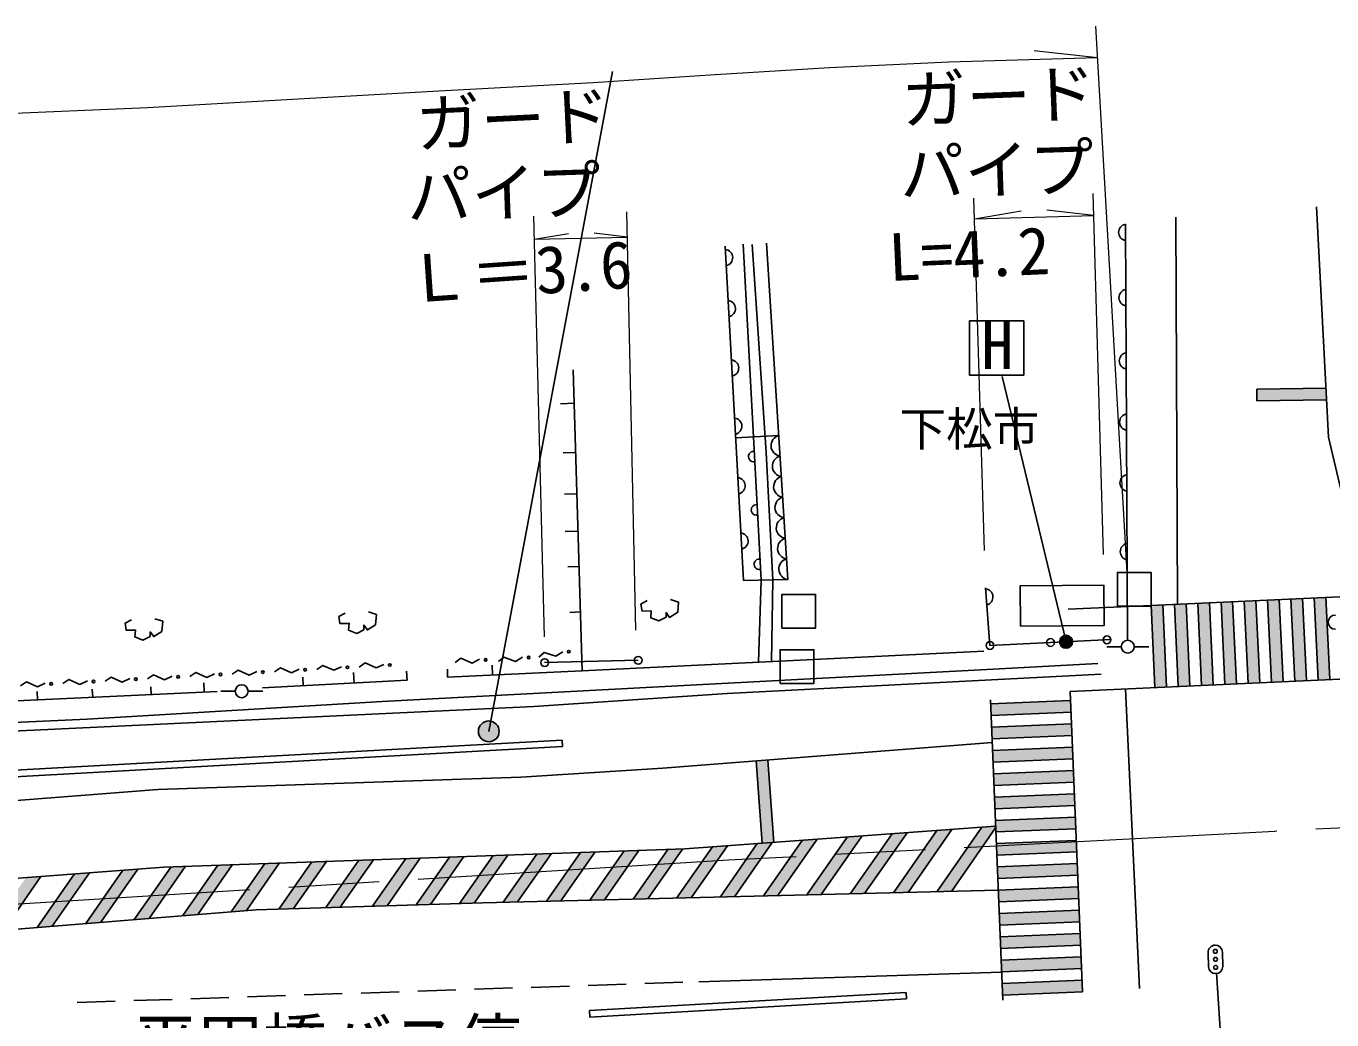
# Model space of a CAD drawing. Units: millimetres at full size, sheet at 1:1000; details may follow other scales. Extents: x 40000 to 680000, y 20000 to 380000.
# Drawn here: x 204007 to 254392, y 302053 to 340404 of the extents above; entities that cross this region are included whole.
import ezdxf
from ezdxf.enums import TextEntityAlignment as Align

# ---------------------------------------------------------------- set-up
doc = ezdxf.new("R2010")
doc.units = ezdxf.units.MM
doc.header["$LTSCALE"] = 1000
doc.linetypes.add('CHAIN', pattern=[18.5, 12, -1.5, 3.5, -1.5])
for name, color, linetype, lineweight in [('M-BGD', 7, 'Continuous', 25), ('M-BGD-EXST', 7, 'Continuous', 25), ('M-BMK', 2, 'CHAIN', 13), ('M-STR-HTXT', 7, 'Continuous', 13), ('M-STR-STRC', 7, 'Continuous', 25)]:
    doc.layers.add(name, color=color, linetype=linetype, lineweight=lineweight)
doc.layers.add('M-BMK-HTXT', color=7, linetype='Continuous')
doc.styles.add('ＭＳ ゴシック', font='')
doc.styles.get('ＭＳ ゴシック').set_extended_font_data('MS Gothic')

msp = doc.modelspace()

# ---------------------------------------------------------------- hatches: boundary and pattern name
at = {"layer": 'M-BGD-EXST'}
msp.add_hatch(color=256, dxfattribs=at).paths.add_polyline_path([(243916, 316525, 1), (244355, 316765, 1)])
at = {"layer": 'M-STR-STRC'}
for points in [[(254167, 326436), (251491, 326395), (251497, 325945), (254190, 325986)], [(247866, 318069), (247417, 318048), (247563, 314875), (248013, 314896)], [(248765, 318110), (248316, 318090), (248462, 314916), (248912, 314937)], [(249664, 318152), (249215, 318131), (249361, 314958), (249811, 314979)], [(250563, 318194), (250114, 318173), (250261, 315000), (250710, 315021)], [(251462, 318235), (251013, 318214), (251160, 315041), (251609, 315062)], [(252361, 318277), (251912, 318256), (252059, 315083), (252508, 315104)], [(253260, 318319), (252811, 318298), (252958, 315125), (253407, 315145)], [(254159, 318360), (253710, 318339), (253857, 315166), (254306, 315187)], [(244311, 314377), (241220, 314250), (241238, 313800), (244329, 313928)], [(222197, 313402, 0.41421), (221645, 313525, 0.41421), (221522, 312973, 1)], [(244348, 313478), (241257, 313351), (241275, 312901), (244366, 313028)], [(244385, 312579), (241294, 312451), (241312, 312002), (244403, 312129)], [(232623, 312082), (232174, 312046), (232404, 308870), (232853, 308902)], [(244422, 311680), (241331, 311552), (241349, 311103), (244441, 311230)], [(244459, 310780), (241368, 310653), (241386, 310203), (244478, 310331)], [(244496, 309881), (241405, 309754), (241423, 309304), (244515, 309431)], [(239731, 309401), (239153, 309359), (237478, 306956), (238036, 306970)], [(241417, 309460), (241414, 309524), (240886, 309485), (239152, 306997), (239710, 307010)], [(232799, 308899), (232221, 308857), (230783, 306793), (231341, 306807)], [(234532, 309024), (233954, 308982), (232457, 306834), (233015, 306847)], [(236265, 309150), (235687, 309108), (234131, 306875), (234689, 306888)], [(237998, 309276), (237420, 309234), (235805, 306915), (236363, 306929)], [(244533, 308982), (241442, 308855), (241460, 308405), (244552, 308532)], [(220903, 308356), (220341, 308337), (219055, 306492), (219616, 306509)], [(222589, 308415), (222027, 308396), (220736, 306543), (221297, 306560)], [(224276, 308474), (223714, 308454), (222414, 306590), (222972, 306603)], [(225962, 308533), (225400, 308513), (224088, 306630), (224646, 306644)], [(227648, 308592), (227086, 308572), (225762, 306671), (226320, 306685)], [(229332, 308646), (228773, 308631), (227436, 306712), (227993, 306725)], [(231066, 308773), (230488, 308731), (229109, 306752), (229667, 306766)], [(208318, 307875), (207738, 307830), (206305, 305773), (206886, 305820)], [(210160, 307982), (209598, 307962), (208178, 305925), (208759, 305971)], [(211971, 308045), (211409, 308025), (210050, 306076), (210632, 306123)], [(213782, 308108), (213220, 308089), (211923, 306227), (212505, 306274)], [(215594, 308171), (215032, 308152), (213763, 306331), (214324, 306348)], [(217405, 308234), (216843, 308215), (215569, 306386), (216129, 306403)], [(219216, 308298), (218654, 308278), (217374, 306441), (217935, 306458)], [(244570, 308083), (241479, 307955), (241497, 307506), (244589, 307633)], [(204581, 307585), (204001, 307540), (202570, 305486), (203023, 305508), (203141, 305517)], [(206449, 307730), (205870, 307685), (204432, 305622), (205013, 305669)], [(244607, 307183), (241516, 307056), (241534, 306606), (244626, 306734)], [(244644, 306284), (241553, 306157), (241571, 305707), (244663, 305835)], [(244681, 305385), (241590, 305258), (241608, 304808), (244700, 304935)], [(244718, 304486), (241627, 304358), (241645, 303909), (244737, 304036)], [(244755, 303586), (241664, 303459), (241682, 303009), (244774, 303137)]]:
    msp.add_hatch(color=256, dxfattribs=at).paths.add_polyline_path(points)

# ---------------------------------------------------------------- linework, layer by layer
at = {"layer": 'M-BGD'}
for p, q in [((246505, 316706), (246423, 332756)), ((232365, 319026), (231675, 331990)), ((224628, 325833), (225150, 325849)), ((233045, 324608), (231386, 324517)), ((224728, 323937), (225208, 323952)), ((224783, 322342), (225256, 322356)), ((224802, 320901), (225300, 320916)), ((224911, 319542), (225342, 319555)), ((232273, 315854), (232365, 319026)), ((232825, 319036), (232774, 315878)), ((241198, 316503), (241021, 318732)), ((224984, 317781), (225396, 317794)), ((241198, 316503), (245873, 316729)), ((246263, 316456), (245713, 316456)), ((246763, 316456), (247331, 316456)), ((224015, 315841), (227625, 315929)), ((225465, 315522), (240966, 316277)), ((216638, 315461), (216660, 315051)), ((218704, 315162), (218680, 315510)), ((220262, 315584), (220262, 315274)), ((221984, 315748), (222003, 315357)), ((210859, 315065), (210876, 314697)), ((218704, 315162), (213133, 314861)), ((214680, 315285), (214698, 314946)), ((204433, 314729), (204448, 314398)), ((206562, 314811), (206577, 314497)), ((208819, 314902), (208833, 314602)), ((212075, 314736), (211525, 314736)), ((212575, 314736), (213142, 314736)), ((224689, 312851), (199013, 311436)), ((224703, 312601), (199027, 311187)), ((224703, 312601), (224689, 312851)), ((237969, 303113), (225740, 302412)), ((237983, 302864), (225755, 302162)), ((237983, 302864), (237969, 303113)), ((225755, 302162), (225740, 302412))]:
    msp.add_line(p, q, dxfattribs=at)
for points in [[(230984, 331907), (231686, 319011), (233401, 319049), (232571, 332033)], [(232825, 319036), (232564, 323949), (232022, 331972)], [(211380, 314720), (197269, 314065), (197131, 329563)], [(220262, 315274), (225465, 315522), (225110, 327141)], [(227970, 318236), (227732, 318101), (227775, 317829), (228131, 317838), (228106, 317575), (228419, 317448), (228699, 317592), (228699, 317770), (228835, 317584), (229148, 317787), (229182, 318177), (228877, 318279)], [(208067, 317494), (207830, 317358), (207872, 317087), (208228, 317096), (208203, 316833), (208517, 316706), (208796, 316850), (208796, 317028), (208932, 316842), (209246, 317045), (209280, 317435), (208975, 317536)], [(216313, 317755), (216075, 317619), (216118, 317348), (216474, 317356), (216448, 317094), (216762, 316967), (217042, 317111), (217042, 317289), (217177, 317102), (217491, 317305), (217525, 317695), (217220, 317797)], [(221505, 315969), (221220, 315824), (220786, 316007), (220564, 315844)], [(223165, 316049), (222887, 315890), (222444, 316053), (222230, 315879)], [(224714, 316262), (224443, 316091), (223994, 316234), (223787, 316052)], [(118786, 309339), (124751, 309598), (135383, 310159), (146918, 310739), (160158, 311405), (170870, 311984), (185919, 312719), (195002, 313138), (206362, 313662), (217750, 314346), (230125, 315001), (241084, 315578), (245356, 315803)], [(211272, 315410), (210984, 315270), (210554, 315463), (210328, 315305)], [(212906, 315501), (212618, 315361), (212187, 315554), (211962, 315395)], [(214539, 315592), (214251, 315452), (213820, 315645), (213595, 315486)], [(216172, 315683), (215884, 315543), (215454, 315735), (215228, 315577)], [(217806, 315774), (217518, 315634), (217087, 315826), (216862, 315668)], [(245483, 315400), (231061, 314652), (223595, 314153), (203210, 313179), (194851, 312780), (184766, 312132), (169542, 311559), (154595, 310736), (152034, 310567)], [(204739, 315047), (204451, 314907), (204020, 315099), (203795, 314941)], [(206372, 315137), (206084, 314998), (205654, 315190), (205428, 315032)], [(208006, 315228), (207717, 315089), (207287, 315281), (207062, 315123)], [(209639, 315319), (209351, 315180), (208920, 315372), (208695, 315214)]]:
    msp.add_lwpolyline(points, dxfattribs=at)
for points in [[(246116, 318023), (247416, 318023), (247416, 319323), (246116, 319323)], [(233172, 317170), (234472, 317170), (234472, 318470), (233172, 318470)], [(242374, 317245), (242361, 318799), (245594, 318826), (245607, 317273)], [(233102, 315037), (234402, 315037), (234402, 316337), (233102, 316337)]]:
    msp.add_lwpolyline(points, close=True, dxfattribs=at)
for centre, radius in [((241198, 316503), 150), ((243536, 316616), 150), ((245712, 316721), 150), ((246513, 316456), 250), ((221739, 315949), 50), ((223399, 316040), 50), ((224015, 315841), 150), ((224948, 316263), 50), ((227625, 315929), 150), ((211505, 315385), 50), ((213139, 315476), 50), ((214772, 315567), 50), ((216406, 315658), 50), ((218039, 315748), 50), ((204972, 315021), 50), ((206605, 315112), 50), ((208239, 315203), 50), ((209872, 315294), 50), ((212325, 314736), 250)]:
    msp.add_circle(centre, radius, dxfattribs=at)
for centre, radius, start, end in [((246479, 332443), 318, 100.1848, 260.4025), ((230953, 331468), 318, 283.0102, 83.2279), ((246492, 329924), 318, 100.1848, 260.4025), ((231060, 329502), 318, 283.0102, 83.2279), ((231185, 327207), 318, 283.0102, 83.2279), ((246505, 327484), 318, 100.1848, 260.4025), ((231308, 324963), 318, 283.0102, 83.2279), ((246517, 325122), 318, 100.1848, 260.4025), ((233157, 324216), 407, 105.8829, 261.4306), ((232080, 323793), 203, 84.0882, 282.0116), ((233208, 323422), 407, 105.8829, 261.4306), ((231433, 322665), 318, 283.0102, 83.2279), ((233258, 322628), 407, 105.8829, 261.4306), ((246529, 322775), 318, 100.1848, 260.4025), ((233309, 321834), 407, 105.8829, 261.4306), ((232189, 321735), 203, 84.0882, 282.0116), ((233360, 321040), 407, 105.8829, 261.4306), ((231549, 320532), 318, 283.0102, 83.2279), ((233411, 320245), 407, 105.8829, 261.4306), ((246542, 320122), 318, 100.1848, 260.4025), ((232301, 319635), 203, 84.0882, 282.0116), ((233461, 319451), 407, 105.8829, 261.4306), ((240995, 318374), 318, 284.4402, 84.6579)]:
    msp.add_arc(centre, radius, start, end, dxfattribs=at)
at = {"layer": 'M-BGD-EXST'}
for p, q in [((240411, 329028), (240411, 326928)), ((242511, 329028), (240411, 329028)), ((242511, 326928), (242511, 329028)), ((240411, 326928), (242511, 326928)), ((244135, 316645), (241666, 326879))]:
    msp.add_line(p, q, dxfattribs=at)
msp.add_circle((244135, 316645), 250, dxfattribs=at)
at = {"layer": 'M-BMK'}
msp.add_lwpolyline([(323635, 313329), (311220, 312426), (303846, 312177), (284963, 311085), (265755, 310010), (252192, 309328), (231107, 308212), (202489, 306445)], dxfattribs=at)
at = {"layer": 'M-STR-HTXT'}
for p, q in [((246492, 319323), (245278, 340404)), ((245348, 339174), (242909, 339446)), ((240984, 320165), (240575, 333763)), ((245574, 320016), (245186, 333942)), ((223589, 333072), (223999, 316830)), ((227531, 317099), (227185, 333239)), ((240599, 332971), (242397, 333275)), ((240599, 332971), (245209, 333099)), ((245209, 333099), (243397, 333303)), ((223612, 332188), (224931, 332397)), ((223612, 332188), (227206, 332265)), ((227206, 332265), (225931, 332417))]:
    msp.add_line(p, q, dxfattribs=at)
msp.add_lwpolyline([(245348, 339174), (239605, 339009), (235004, 338798), (230593, 338526), (225885, 338209), (219930, 337891), (215404, 337634), (208690, 337253), (202649, 336998), (197282, 336665), (193013, 336377), (187207, 336044), (182378, 335802), (177148, 335483), (172849, 335241)], dxfattribs=at)
at = {"layer": 'M-STR-STRC'}
for p, q in [((226637, 338651), (221860, 313188)), ((248429, 318095), (248374, 333028)), ((254184, 326436), (251491, 326395)), ((251497, 325945), (251491, 326395)), ((254190, 325986), (251497, 325945)), ((247416, 318048), (255703, 318432)), ((244215, 317900), (247416, 318048)), ((247416, 318057), (247563, 314875)), ((247866, 318078), (248013, 314896)), ((248315, 318099), (248462, 314916)), ((248765, 318120), (248912, 314937)), ((249214, 318141), (249361, 314958)), ((249664, 318161), (249811, 314979)), ((250113, 318182), (250261, 315000)), ((250563, 318203), (250710, 315021)), ((251012, 318224), (251160, 315041)), ((251462, 318245), (251609, 315062)), ((251911, 318265), (252059, 315083)), ((252361, 318286), (252508, 315104)), ((252810, 318307), (252958, 315125)), ((253260, 318328), (253407, 315145)), ((253709, 318349), (253857, 315166)), ((254159, 318369), (254306, 315187)), ((244297, 314724), (257053, 315314)), ((241690, 302818), (241213, 314405)), ((244774, 303137), (244297, 314724)), ((246966, 303270), (246431, 314822)), ((244311, 314377), (241220, 314250)), ((244329, 313928), (241238, 313800)), ((244348, 313478), (241257, 313351)), ((244366, 313028), (241275, 312901)), ((244385, 312579), (241294, 312451)), ((232174, 312049), (232404, 308870)), ((232623, 312082), (232853, 308902)), ((244403, 312129), (241312, 312002)), ((244422, 311680), (241331, 311552)), ((244441, 311230), (241349, 311103)), ((244459, 310780), (241368, 310653)), ((244478, 310331), (241386, 310203)), ((244496, 309881), (241405, 309754)), ((238036, 306970), (239731, 309401)), ((239152, 306997), (240886, 309485)), ((239710, 307010), (241417, 309460)), ((244515, 309431), (241423, 309304)), ((230783, 306793), (232221, 308857)), ((231341, 306807), (232799, 308899)), ((232457, 306834), (233954, 308982)), ((233015, 306847), (234532, 309024)), ((234131, 306875), (235687, 309108)), ((234689, 306888), (236265, 309150)), ((235805, 306915), (237420, 309234)), ((236363, 306929), (237998, 309276)), ((237478, 306956), (239153, 309359)), ((244533, 308982), (241442, 308855)), ((219616, 306509), (220903, 308356)), ((220736, 306543), (222027, 308396)), ((221297, 306560), (222589, 308415)), ((222414, 306590), (223714, 308454)), ((222972, 306603), (224276, 308474)), ((224088, 306630), (225400, 308513)), ((224646, 306644), (225962, 308533)), ((225762, 306671), (227086, 308572)), ((226320, 306685), (227648, 308592)), ((227436, 306712), (228773, 308631)), ((227993, 306725), (229332, 308646)), ((229109, 306752), (230488, 308731)), ((229667, 306766), (231066, 308773)), ((244552, 308532), (241460, 308405)), ((202033, 307387), (209323, 307953)), ((206886, 305820), (208318, 307875)), ((208178, 305925), (209598, 307962)), ((208759, 305971), (210160, 307982)), ((210050, 306076), (211409, 308025)), ((210632, 306123), (211971, 308045)), ((211923, 306227), (213220, 308089)), ((212505, 306274), (213782, 308108)), ((213763, 306331), (215032, 308152)), ((214324, 306348), (215594, 308171)), ((215569, 306386), (216843, 308215)), ((216129, 306403), (217405, 308234)), ((217374, 306441), (218654, 308278)), ((217935, 306458), (219216, 308298)), ((219055, 306492), (220341, 308337)), ((244570, 308083), (241479, 307955)), ((203141, 305517), (204581, 307585)), ((204432, 305622), (205870, 307685)), ((205013, 305669), (206449, 307730)), ((206305, 305773), (207738, 307830)), ((244589, 307633), (241497, 307506)), ((244607, 307183), (241516, 307056)), ((244626, 306734), (241534, 306606)), ((203023, 305508), (212880, 306305)), ((244644, 306284), (241553, 306157)), ((244663, 305835), (241571, 305707)), ((244681, 305385), (241590, 305258)), ((244700, 304935), (241608, 304808)), ((244718, 304486), (241627, 304358)), ((249630, 304106), (249617, 304655)), ((250167, 304668), (250180, 304118)), ((241646, 303897), (229962, 303524)), ((244737, 304036), (241645, 303909)), ((250163, 300328), (249943, 303874)), ((224968, 303358), (223501, 303309)), ((227158, 303431), (225691, 303382)), ((229348, 303504), (227881, 303455)), ((244755, 303586), (241664, 303459)), ((209637, 302846), (208169, 302797)), ((211827, 302919), (210360, 302870)), ((214017, 302992), (212550, 302943)), ((216207, 303065), (214740, 303016)), ((218397, 303138), (216930, 303089)), ((220587, 303211), (219120, 303162)), ((222778, 303285), (221310, 303236)), ((244774, 303137), (241682, 303009)), ((207446, 302773), (205979, 302724))]:
    msp.add_line(p, q, dxfattribs=at)
for points in [[(255703, 318432), (254266, 324546), (253799, 333432)], [(241281, 312758), (228571, 311765), (223096, 311420), (209090, 310944)], [(71258, 303983), (86691, 304771), (107326, 305872), (127645, 306928), (139609, 307566), (146222, 307908), (154616, 308256), (165107, 308643), (178432, 309133), (185544, 309397), (193942, 309830), (201812, 310379), (209090, 310944)], [(241414, 309524), (229418, 308653), (209323, 307953)], [(241516, 307054), (221633, 306571), (212880, 306305)]]:
    msp.add_lwpolyline(points, dxfattribs=at)
for centre, radius in [((221860, 313188), 400), ((249894, 304699), 75), ((249901, 304389), 75), ((249908, 304079), 75)]:
    msp.add_circle(centre, radius, dxfattribs=at)
for centre, start, end in [((254525, 317402), 90, 180), ((254525, 317402), 180, 270), ((249892, 304662), 91.3286, 181.3286), ((249892, 304662), 1.3286, 91.3286), ((249905, 304112), 181.3286, 271.3286), ((249905, 304112), 271.3286, 1.3286)]:
    msp.add_arc(centre, 275, start, end, dxfattribs=at)

# ---------------------------------------------------------------- texts
at = {"layer": 'M-BGD-EXST', "style": 'ＭＳ ゴシック'}
for s, height, p in [('H', 1833, (240856, 326625)), ('下松市', 1320, (237705, 323803))]:
    msp.add_text(s, height=height, dxfattribs=at).set_placement(p, align=Align.BOTTOM_LEFT)
at = {"layer": 'M-BMK-HTXT', "style": 'ＭＳ ゴシック'}
msp.add_text('平田橋バス停', height=1833, dxfattribs=at).set_placement((208133, 299691), align=Align.BOTTOM_LEFT)
at = {"layer": 'M-STR-HTXT', "style": 'ＭＳ ゴシック'}
for s, rotation, p in [('ガード', 2.197, (237840, 336087)), ('ガード', 2.798, (219117, 335159)), ('パイプ', 1.909, (237761, 333264)), ('パイプ', 1.95, (218740, 332378)), ('L=4.2', 2.509, (237343, 330017)), ('Ｌ＝3.6', 3.92, (218770, 329170))]:
    msp.add_text(s, height=1833, rotation=rotation, dxfattribs=at).set_placement(p, align=Align.BOTTOM_LEFT)

doc.saveas('drawing.dxf')
